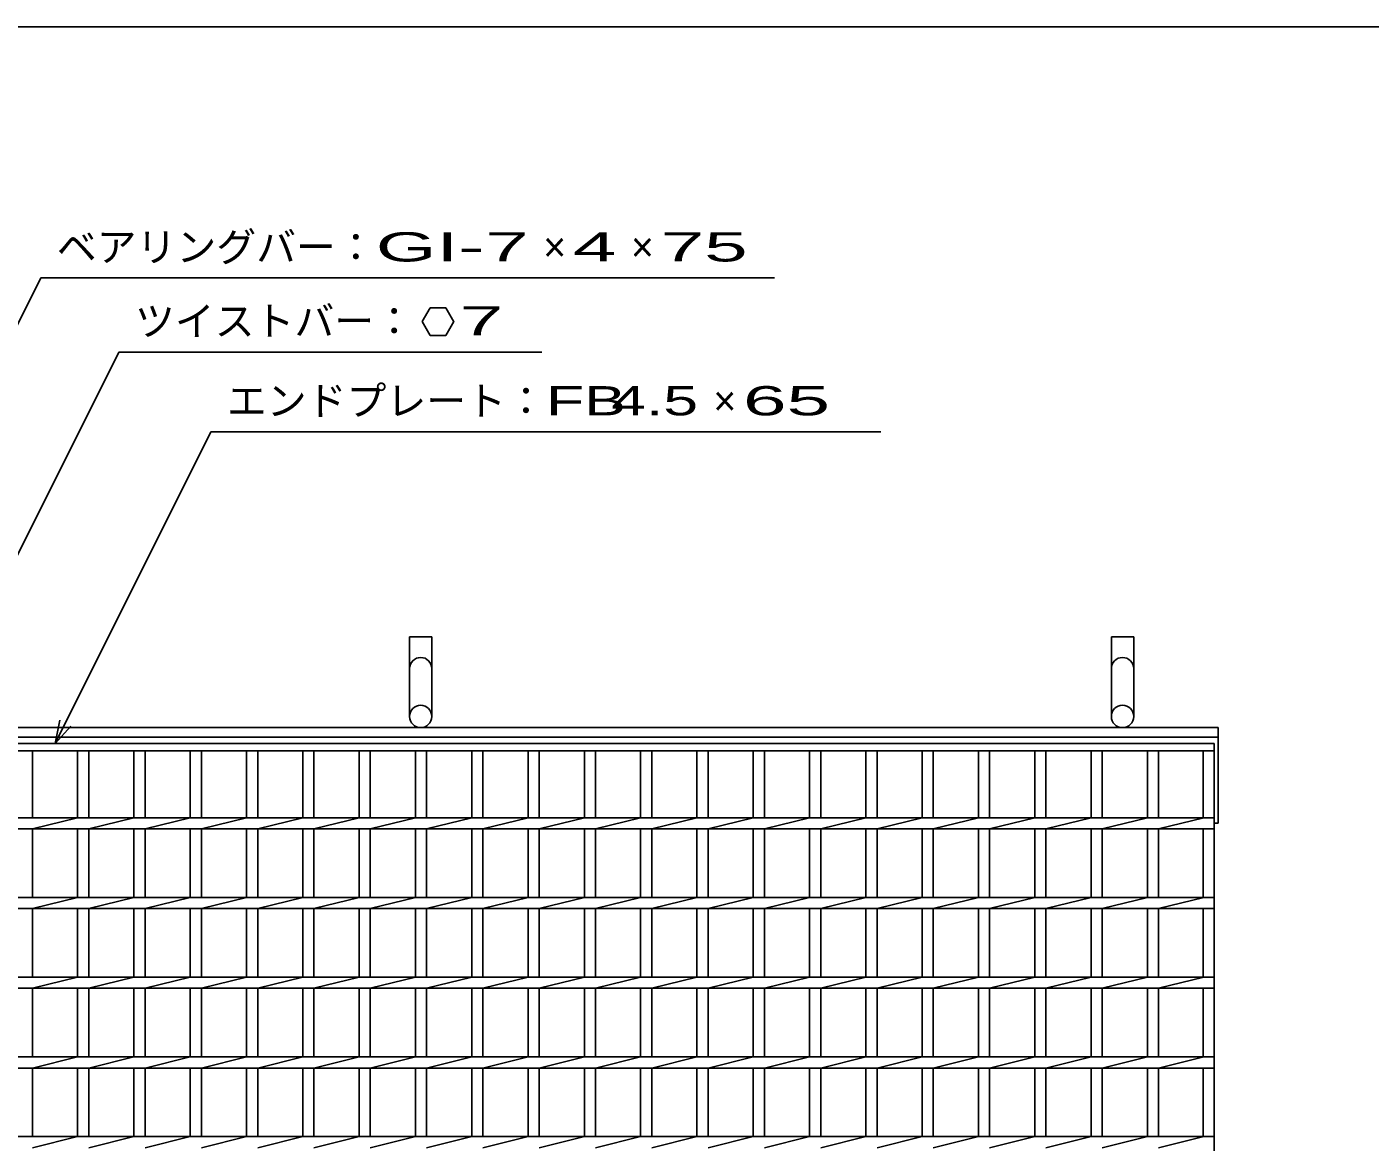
# Model space of a CAD drawing. Units: millimetres, scale not verified. Extents: x -1820 to 1731, y -1282 to 1054.
# Drawn here: x -1168 to -326, y 354 to 1054 of the extents above; entities that cross this region are included whole.
import ezdxf
from ezdxf.enums import TextEntityAlignment as Align

# ---------------------------------------------------------------- set-up
doc = ezdxf.new("R2010")
doc.units = ezdxf.units.MM
doc.header["$LTSCALE"] = 10
for name, color, linetype, lineweight in [('0_2', 150, 'Continuous', 25), ('16', 3, 'Continuous', 25), ('19', 6, 'Continuous', 25), ('22', 4, 'Continuous', 25)]:
    doc.layers.add(name, color=color, linetype=linetype, lineweight=lineweight)
doc.styles.add('ベクトル', font='')
doc.styles.get('ベクトル').set_extended_font_data('ベクトル')

msp = doc.modelspace()

# ---------------------------------------------------------------- linework, layer by layer
at = {"layer": '0_2'}
msp.add_line((-1729, 1053.5), (1731, 1053.5), dxfattribs=at)
at = {"layer": '16'}
for p, q in [((-1419, 604), (-424, 604)), ((-424, 599.5), (-1419, 599.5)), ((-1171.9, 599.5), (-1164.9, 599.5)), ((-1164.9, 557.5), (-1164.9, 599.5)), ((-1136.6, 557.5), (-1136.6, 599.5)), ((-1136.6, 599.5), (-1129.6, 599.5)), ((-1129.6, 557.5), (-1129.6, 599.5)), ((-1101.3, 557.5), (-1101.3, 599.5)), ((-1101.3, 599.5), (-1094.3, 599.5)), ((-1094.3, 557.5), (-1094.3, 599.5)), ((-1066, 557.5), (-1066, 599.5)), ((-1066, 599.5), (-1059, 599.5)), ((-1059, 557.5), (-1059, 599.5)), ((-1030.7, 557.5), (-1030.7, 599.5)), ((-1030.7, 599.5), (-1023.7, 599.5)), ((-1023.7, 557.5), (-1023.7, 599.5)), ((-995.4, 557.5), (-995.4, 599.5)), ((-995.4, 599.5), (-988.4, 599.5)), ((-988.4, 557.5), (-988.4, 599.5)), ((-960.1, 557.5), (-960.1, 599.5)), ((-960.1, 599.5), (-953.1, 599.5)), ((-953.1, 557.5), (-953.1, 599.5)), ((-924.8, 557.5), (-924.8, 599.5)), ((-924.8, 599.5), (-917.8, 599.5)), ((-917.8, 557.5), (-917.8, 599.5)), ((-889.5, 557.5), (-889.5, 599.5)), ((-889.5, 599.5), (-882.5, 599.5)), ((-882.5, 557.5), (-882.5, 599.5)), ((-854.2, 557.5), (-854.2, 599.5)), ((-854.2, 599.5), (-847.2, 599.5)), ((-847.2, 557.5), (-847.2, 599.5)), ((-818.9, 557.5), (-818.9, 599.5)), ((-818.9, 599.5), (-811.9, 599.5)), ((-811.9, 557.5), (-811.9, 599.5)), ((-783.6, 557.5), (-783.6, 599.5)), ((-783.6, 599.5), (-776.6, 599.5)), ((-776.6, 557.5), (-776.6, 599.5)), ((-748.3, 557.5), (-748.3, 599.5)), ((-748.3, 599.5), (-741.3, 599.5)), ((-741.3, 557.5), (-741.3, 599.5)), ((-713, 557.5), (-713, 599.5)), ((-713, 599.5), (-706, 599.5)), ((-706, 557.5), (-706, 599.5)), ((-677.7, 557.5), (-677.7, 599.5)), ((-677.7, 599.5), (-670.7, 599.5)), ((-670.7, 557.5), (-670.7, 599.5)), ((-642.4, 557.5), (-642.4, 599.5)), ((-642.4, 599.5), (-635.4, 599.5)), ((-635.4, 557.5), (-635.4, 599.5)), ((-607.1, 557.5), (-607.1, 599.5)), ((-607.1, 599.5), (-600.1, 599.5)), ((-600.1, 557.5), (-600.1, 599.5)), ((-571.8, 557.5), (-571.8, 599.5)), ((-571.8, 599.5), (-564.8, 599.5)), ((-564.8, 557.5), (-564.8, 599.5)), ((-536.5, 557.5), (-536.5, 599.5)), ((-536.5, 599.5), (-529.5, 599.5)), ((-529.5, 557.5), (-529.5, 599.5)), ((-501.2, 557.5), (-501.2, 599.5)), ((-501.2, 599.5), (-494.2, 599.5)), ((-494.2, 557.5), (-494.2, 599.5)), ((-465.9, 557.5), (-465.9, 599.5)), ((-465.9, 599.5), (-458.9, 599.5)), ((-458.9, 557.5), (-458.9, 599.5)), ((-431, 557.5), (-431, 599.5)), ((-431, 599.5), (-424, 599.5)), ((-424, 604), (-424, 599.5)), ((-424, -291.5), (-424, 599.5)), ((-1419, 557.5), (-424, 557.5)), ((-1164.9, 550.5), (-1136.6, 557.5)), ((-1129.6, 550.5), (-1101.3, 557.5)), ((-1094.3, 550.5), (-1066, 557.5)), ((-1059, 550.5), (-1030.7, 557.5)), ((-1023.7, 550.5), (-995.4, 557.5)), ((-988.4, 550.5), (-960.1, 557.5)), ((-953.1, 550.5), (-924.8, 557.5)), ((-917.8, 550.5), (-889.5, 557.5)), ((-882.5, 550.5), (-854.2, 557.5)), ((-847.2, 550.5), (-818.9, 557.5)), ((-811.9, 550.5), (-783.6, 557.5)), ((-776.6, 550.5), (-748.3, 557.5)), ((-741.3, 550.5), (-713, 557.5)), ((-706, 550.5), (-677.7, 557.5)), ((-670.7, 550.5), (-642.4, 557.5)), ((-635.4, 550.5), (-607.1, 557.5)), ((-600.1, 550.5), (-571.8, 557.5)), ((-564.8, 550.5), (-536.5, 557.5)), ((-529.5, 550.5), (-501.2, 557.5)), ((-494.2, 550.5), (-465.9, 557.5)), ((-458.9, 550.5), (-430.6, 557.5)), ((-424, 550.5), (-424, 557.5)), ((-1419, 550.5), (-424, 550.5)), ((-1164.9, 507.5), (-1164.9, 550.5)), ((-1136.6, 507.5), (-1136.6, 550.5)), ((-1129.6, 507.5), (-1129.6, 550.5)), ((-1101.3, 507.5), (-1101.3, 550.5)), ((-1094.3, 507.5), (-1094.3, 550.5)), ((-1066, 507.5), (-1066, 550.5)), ((-1059, 507.5), (-1059, 550.5)), ((-1030.7, 507.5), (-1030.7, 550.5)), ((-1023.7, 507.5), (-1023.7, 550.5)), ((-995.4, 507.5), (-995.4, 550.5)), ((-988.4, 507.5), (-988.4, 550.5)), ((-960.1, 507.5), (-960.1, 550.5)), ((-953.1, 507.5), (-953.1, 550.5)), ((-924.8, 507.5), (-924.8, 550.5)), ((-917.8, 507.5), (-917.8, 550.5)), ((-889.5, 507.5), (-889.5, 550.5)), ((-882.5, 507.5), (-882.5, 550.5)), ((-854.2, 507.5), (-854.2, 550.5)), ((-847.2, 507.5), (-847.2, 550.5)), ((-818.9, 507.5), (-818.9, 550.5)), ((-811.9, 507.5), (-811.9, 550.5)), ((-783.6, 507.5), (-783.6, 550.5)), ((-776.6, 507.5), (-776.6, 550.5)), ((-748.3, 507.5), (-748.3, 550.5)), ((-741.3, 507.5), (-741.3, 550.5)), ((-713, 507.5), (-713, 550.5)), ((-706, 507.5), (-706, 550.5)), ((-677.7, 507.5), (-677.7, 550.5)), ((-670.7, 507.5), (-670.7, 550.5)), ((-642.4, 507.5), (-642.4, 550.5)), ((-635.4, 507.5), (-635.4, 550.5)), ((-607.1, 507.5), (-607.1, 550.5)), ((-600.1, 507.5), (-600.1, 550.5)), ((-571.8, 507.5), (-571.8, 550.5)), ((-564.8, 507.5), (-564.8, 550.5)), ((-536.5, 507.5), (-536.5, 550.5)), ((-529.5, 507.5), (-529.5, 550.5)), ((-501.2, 507.5), (-501.2, 550.5)), ((-494.2, 507.5), (-494.2, 550.5)), ((-465.9, 507.5), (-465.9, 550.5)), ((-458.9, 507.5), (-458.9, 550.5)), ((-431, 507.5), (-431, 550.5)), ((-1419, 507.5), (-424, 507.5)), ((-1164.9, 500.5), (-1136.6, 507.5)), ((-1129.6, 500.5), (-1101.3, 507.5)), ((-1094.3, 500.5), (-1066, 507.5)), ((-1059, 500.5), (-1030.7, 507.5)), ((-1023.7, 500.5), (-995.4, 507.5)), ((-988.4, 500.5), (-960.1, 507.5)), ((-953.1, 500.5), (-924.8, 507.5)), ((-917.8, 500.5), (-889.5, 507.5)), ((-882.5, 500.5), (-854.2, 507.5)), ((-847.2, 500.5), (-818.9, 507.5)), ((-811.9, 500.5), (-783.6, 507.5)), ((-776.6, 500.5), (-748.3, 507.5)), ((-741.3, 500.5), (-713, 507.5)), ((-706, 500.5), (-677.7, 507.5)), ((-670.7, 500.5), (-642.4, 507.5)), ((-635.4, 500.5), (-607.1, 507.5)), ((-600.1, 500.5), (-571.8, 507.5)), ((-564.8, 500.5), (-536.5, 507.5)), ((-529.5, 500.5), (-501.2, 507.5)), ((-494.2, 500.5), (-465.9, 507.5)), ((-458.9, 500.5), (-430.6, 507.5)), ((-424, 500.5), (-424, 507.5)), ((-1419, 500.5), (-424, 500.5)), ((-1164.9, 457.5), (-1164.9, 500.5)), ((-1136.6, 457.5), (-1136.6, 500.5)), ((-1129.6, 457.5), (-1129.6, 500.5)), ((-1101.3, 457.5), (-1101.3, 500.5)), ((-1094.3, 457.5), (-1094.3, 500.5)), ((-1066, 457.5), (-1066, 500.5)), ((-1059, 457.5), (-1059, 500.5)), ((-1030.7, 457.5), (-1030.7, 500.5)), ((-1023.7, 457.5), (-1023.7, 500.5)), ((-995.4, 457.5), (-995.4, 500.5)), ((-988.4, 457.5), (-988.4, 500.5)), ((-960.1, 457.5), (-960.1, 500.5)), ((-953.1, 457.5), (-953.1, 500.5)), ((-924.8, 457.5), (-924.8, 500.5)), ((-917.8, 457.5), (-917.8, 500.5)), ((-889.5, 457.5), (-889.5, 500.5)), ((-882.5, 457.5), (-882.5, 500.5)), ((-854.2, 457.5), (-854.2, 500.5)), ((-847.2, 457.5), (-847.2, 500.5)), ((-818.9, 457.5), (-818.9, 500.5)), ((-811.9, 457.5), (-811.9, 500.5)), ((-783.6, 457.5), (-783.6, 500.5)), ((-776.6, 457.5), (-776.6, 500.5)), ((-748.3, 457.5), (-748.3, 500.5)), ((-741.3, 457.5), (-741.3, 500.5)), ((-713, 457.5), (-713, 500.5)), ((-706, 457.5), (-706, 500.5)), ((-677.7, 457.5), (-677.7, 500.5)), ((-670.7, 457.5), (-670.7, 500.5)), ((-642.4, 457.5), (-642.4, 500.5)), ((-635.4, 457.5), (-635.4, 500.5)), ((-607.1, 457.5), (-607.1, 500.5)), ((-600.1, 457.5), (-600.1, 500.5)), ((-571.8, 457.5), (-571.8, 500.5)), ((-564.8, 457.5), (-564.8, 500.5)), ((-536.5, 457.5), (-536.5, 500.5)), ((-529.5, 457.5), (-529.5, 500.5)), ((-501.2, 457.5), (-501.2, 500.5)), ((-494.2, 457.5), (-494.2, 500.5)), ((-465.9, 457.5), (-465.9, 500.5)), ((-458.9, 457.5), (-458.9, 500.5)), ((-431, 457.5), (-431, 500.5)), ((-1419, 457.5), (-424, 457.5)), ((-1164.9, 450.5), (-1136.6, 457.5)), ((-1129.6, 450.5), (-1101.3, 457.5)), ((-1094.3, 450.5), (-1066, 457.5)), ((-1059, 450.5), (-1030.7, 457.5)), ((-1023.7, 450.5), (-995.4, 457.5)), ((-988.4, 450.5), (-960.1, 457.5)), ((-953.1, 450.5), (-924.8, 457.5)), ((-917.8, 450.5), (-889.5, 457.5)), ((-882.5, 450.5), (-854.2, 457.5)), ((-847.2, 450.5), (-818.9, 457.5)), ((-811.9, 450.5), (-783.6, 457.5)), ((-776.6, 450.5), (-748.3, 457.5)), ((-741.3, 450.5), (-713, 457.5)), ((-706, 450.5), (-677.7, 457.5)), ((-670.7, 450.5), (-642.4, 457.5)), ((-635.4, 450.5), (-607.1, 457.5)), ((-600.1, 450.5), (-571.8, 457.5)), ((-564.8, 450.5), (-536.5, 457.5)), ((-529.5, 450.5), (-501.2, 457.5)), ((-494.2, 450.5), (-465.9, 457.5)), ((-458.9, 450.5), (-430.6, 457.5)), ((-424, 450.5), (-424, 457.5)), ((-1419, 450.5), (-424, 450.5)), ((-1164.9, 407.5), (-1164.9, 450.5)), ((-1136.6, 407.5), (-1136.6, 450.5)), ((-1129.6, 407.5), (-1129.6, 450.5)), ((-1101.3, 407.5), (-1101.3, 450.5)), ((-1094.3, 407.5), (-1094.3, 450.5)), ((-1066, 407.5), (-1066, 450.5)), ((-1059, 407.5), (-1059, 450.5)), ((-1030.7, 407.5), (-1030.7, 450.5)), ((-1023.7, 407.5), (-1023.7, 450.5)), ((-995.4, 407.5), (-995.4, 450.5)), ((-988.4, 407.5), (-988.4, 450.5)), ((-960.1, 407.5), (-960.1, 450.5)), ((-953.1, 407.5), (-953.1, 450.5)), ((-924.8, 407.5), (-924.8, 450.5)), ((-917.8, 407.5), (-917.8, 450.5)), ((-889.5, 407.5), (-889.5, 450.5)), ((-882.5, 407.5), (-882.5, 450.5)), ((-854.2, 407.5), (-854.2, 450.5)), ((-847.2, 407.5), (-847.2, 450.5)), ((-818.9, 407.5), (-818.9, 450.5)), ((-811.9, 407.5), (-811.9, 450.5)), ((-783.6, 407.5), (-783.6, 450.5)), ((-776.6, 407.5), (-776.6, 450.5)), ((-748.3, 407.5), (-748.3, 450.5)), ((-741.3, 407.5), (-741.3, 450.5)), ((-713, 407.5), (-713, 450.5)), ((-706, 407.5), (-706, 450.5)), ((-677.7, 407.5), (-677.7, 450.5)), ((-670.7, 407.5), (-670.7, 450.5)), ((-642.4, 407.5), (-642.4, 450.5)), ((-635.4, 407.5), (-635.4, 450.5)), ((-607.1, 407.5), (-607.1, 450.5)), ((-600.1, 407.5), (-600.1, 450.5)), ((-571.8, 407.5), (-571.8, 450.5)), ((-564.8, 407.5), (-564.8, 450.5)), ((-536.5, 407.5), (-536.5, 450.5)), ((-529.5, 407.5), (-529.5, 450.5)), ((-501.2, 407.5), (-501.2, 450.5)), ((-494.2, 407.5), (-494.2, 450.5)), ((-465.9, 407.5), (-465.9, 450.5)), ((-458.9, 407.5), (-458.9, 450.5)), ((-431, 407.5), (-431, 450.5)), ((-1419, 407.5), (-424, 407.5)), ((-1164.9, 400.5), (-1136.6, 407.5)), ((-1129.6, 400.5), (-1101.3, 407.5)), ((-1094.3, 400.5), (-1066, 407.5)), ((-1059, 400.5), (-1030.7, 407.5)), ((-1023.7, 400.5), (-995.4, 407.5)), ((-988.4, 400.5), (-960.1, 407.5)), ((-953.1, 400.5), (-924.8, 407.5)), ((-917.8, 400.5), (-889.5, 407.5)), ((-882.5, 400.5), (-854.2, 407.5)), ((-847.2, 400.5), (-818.9, 407.5)), ((-811.9, 400.5), (-783.6, 407.5)), ((-776.6, 400.5), (-748.3, 407.5)), ((-741.3, 400.5), (-713, 407.5)), ((-706, 400.5), (-677.7, 407.5)), ((-670.7, 400.5), (-642.4, 407.5)), ((-635.4, 400.5), (-607.1, 407.5)), ((-600.1, 400.5), (-571.8, 407.5)), ((-564.8, 400.5), (-536.5, 407.5)), ((-529.5, 400.5), (-501.2, 407.5)), ((-494.2, 400.5), (-465.9, 407.5)), ((-458.9, 400.5), (-430.6, 407.5)), ((-424, 400.5), (-424, 407.5)), ((-1419, 400.5), (-424, 400.5)), ((-1164.9, 357.5), (-1164.9, 400.5)), ((-1136.6, 357.5), (-1136.6, 400.5)), ((-1129.6, 357.5), (-1129.6, 400.5)), ((-1101.3, 357.5), (-1101.3, 400.5)), ((-1094.3, 357.5), (-1094.3, 400.5)), ((-1066, 357.5), (-1066, 400.5)), ((-1059, 357.5), (-1059, 400.5)), ((-1030.7, 357.5), (-1030.7, 400.5)), ((-1023.7, 357.5), (-1023.7, 400.5)), ((-995.4, 357.5), (-995.4, 400.5)), ((-988.4, 357.5), (-988.4, 400.5)), ((-960.1, 357.5), (-960.1, 400.5)), ((-953.1, 357.5), (-953.1, 400.5)), ((-924.8, 357.5), (-924.8, 400.5)), ((-917.8, 357.5), (-917.8, 400.5)), ((-889.5, 357.5), (-889.5, 400.5)), ((-882.5, 357.5), (-882.5, 400.5)), ((-854.2, 357.5), (-854.2, 400.5)), ((-847.2, 357.5), (-847.2, 400.5)), ((-818.9, 357.5), (-818.9, 400.5)), ((-811.9, 357.5), (-811.9, 400.5)), ((-783.6, 357.5), (-783.6, 400.5)), ((-776.6, 357.5), (-776.6, 400.5)), ((-748.3, 357.5), (-748.3, 400.5)), ((-741.3, 357.5), (-741.3, 400.5)), ((-713, 357.5), (-713, 400.5)), ((-706, 357.5), (-706, 400.5)), ((-677.7, 357.5), (-677.7, 400.5)), ((-670.7, 357.5), (-670.7, 400.5)), ((-642.4, 357.5), (-642.4, 400.5)), ((-635.4, 357.5), (-635.4, 400.5)), ((-607.1, 357.5), (-607.1, 400.5)), ((-600.1, 357.5), (-600.1, 400.5)), ((-571.8, 357.5), (-571.8, 400.5)), ((-564.8, 357.5), (-564.8, 400.5)), ((-536.5, 357.5), (-536.5, 400.5)), ((-529.5, 357.5), (-529.5, 400.5)), ((-501.2, 357.5), (-501.2, 400.5)), ((-494.2, 357.5), (-494.2, 400.5)), ((-465.9, 357.5), (-465.9, 400.5)), ((-458.9, 357.5), (-458.9, 400.5)), ((-431, 357.5), (-431, 400.5)), ((-1419, 357.5), (-424, 357.5)), ((-1164.9, 350.5), (-1136.6, 357.5)), ((-1129.6, 350.5), (-1101.3, 357.5)), ((-1094.3, 350.5), (-1066, 357.5)), ((-1059, 350.5), (-1030.7, 357.5)), ((-1023.7, 350.5), (-995.4, 357.5)), ((-988.4, 350.5), (-960.1, 357.5)), ((-953.1, 350.5), (-924.8, 357.5)), ((-917.8, 350.5), (-889.5, 357.5)), ((-882.5, 350.5), (-854.2, 357.5)), ((-847.2, 350.5), (-818.9, 357.5)), ((-811.9, 350.5), (-783.6, 357.5)), ((-776.6, 350.5), (-748.3, 357.5)), ((-741.3, 350.5), (-713, 357.5)), ((-706, 350.5), (-677.7, 357.5)), ((-670.7, 350.5), (-642.4, 357.5)), ((-635.4, 350.5), (-607.1, 357.5)), ((-600.1, 350.5), (-571.8, 357.5)), ((-564.8, 350.5), (-536.5, 357.5)), ((-529.5, 350.5), (-501.2, 357.5)), ((-494.2, 350.5), (-465.9, 357.5)), ((-458.9, 350.5), (-430.6, 357.5)), ((-424, 350.5), (-424, 357.5))]:
    msp.add_line(p, q, dxfattribs=at)
at = {"layer": '19'}
for p, q in [((-928.5, 621), (-928.5, 671)), ((-928.5, 671), (-914.5, 671)), ((-914.5, 671), (-914.5, 621)), ((-488.5, 621), (-488.5, 671)), ((-488.5, 671), (-474.5, 671)), ((-474.5, 671), (-474.5, 621)), ((-1421.5, 614), (-421.5, 614)), ((-1421.5, 608), (-421.5, 608)), ((-421.5, 554), (-421.5, 614)), ((-424, 554), (-421.5, 554))]:
    msp.add_line(p, q, dxfattribs=at)
for centre in [(-921.5, 621), (-481.5, 621)]:
    msp.add_circle(centre, 7, dxfattribs=at)
for centre in [(-921.5, 651), (-481.5, 651)]:
    msp.add_arc(centre, 7, 0, 180, dxfattribs=at)
at = {"layer": '22'}
for p, q in [((-1341.4, 532.5), (-1159.65, 896)), ((-1159.65, 896), (-699.65, 896)), ((-915.65, 877.27), (-920.65, 868.6)), ((-905.65, 877.27), (-915.65, 877.27)), ((-900.65, 868.5), (-905.65, 877.27)), ((-920.65, 868.6), (-915.65, 859.94)), ((-905.65, 859.94), (-900.65, 868.6)), ((-915.65, 859.94), (-905.65, 859.94)), ((-1256.65, 557.5), (-1110.65, 849.5)), ((-1110.65, 849.5), (-845.65, 849.5)), ((-1150.75, 604), (-1053, 799.5)), ((-1053, 799.5), (-633, 799.5)), ((-1150.75, 604), (-1147.75, 618.6)), ((-1150.75, 604), (-1140.75, 615))]:
    msp.add_line(p, q, dxfattribs=at)

# ---------------------------------------------------------------- texts
at = {"layer": '22', "color": 2, "style": 'ベクトル'}
for s, p in [('ベアリングバー：', (-1149.65, 915.5)), ('×', (-844.65, 915.5)), ('×', (-789.65, 915.5)), ('ツイストバー：', (-1100.65, 869)), ('エンドプレート：', (-1043, 819)), ('×', (-738, 819))]:
    msp.add_text(s, height=18.33, dxfattribs=at).set_placement(p, align=Align.MIDDLE_LEFT)
for s, width, p in [('GI-', 2, (-949.65, 915.5)), (' 7 ', 2, (-894.65, 915.5)), (' 4 ', 2, (-839.65, 915.5)), (' 75 ', 2, (-784.65, 915.5)), (' 7 ', 2, (-910.65, 869.1)), ('FB', 1.6, (-843, 819)), (' 4.5 ', 1.6, (-813, 819)), (' 65 ', 2, (-733, 819))]:
    msp.add_text(s, height=18.33, dxfattribs=dict(at, width=width)).set_placement(p, align=Align.MIDDLE_LEFT)

doc.saveas('drawing.dxf')
